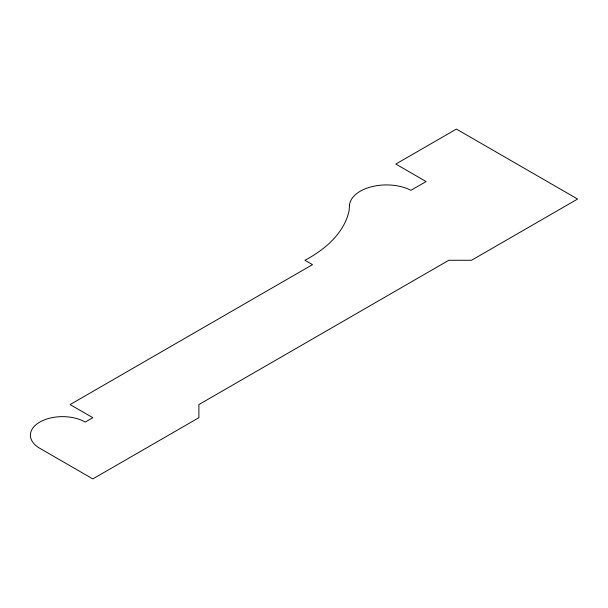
<?xml version="1.0" encoding="UTF-8"?>
<svg xmlns="http://www.w3.org/2000/svg" width="608" height="608" viewBox="0 0 608 608"><rect width="100%" height="100%" fill="white"/><g stroke="black" fill="none" stroke-linecap="round" stroke-linejoin="round"><path stroke-width="0.91" d="M349.539 204.926L349.053 210.832A139.027 80.271 0 0 1 304.92 260.27L312.497 264.64L70.11 404.578L92.834 417.704L85.257 422.074A32.133 18.552 0 0 0 39.809 422.074A32.133 18.552 0 0 0 39.809 448.309L92.834 478.922L198.877 417.704L198.877 404.578L448.833 260.27L471.557 260.27L577.6 199.044L456.41 129.078L395.816 164.061L426.109 181.556L410.962 190.296A36.966 21.341 0 0 0 372.339 186.542A36.966 21.341 0 0 0 349.539 204.926"/></g></svg>
